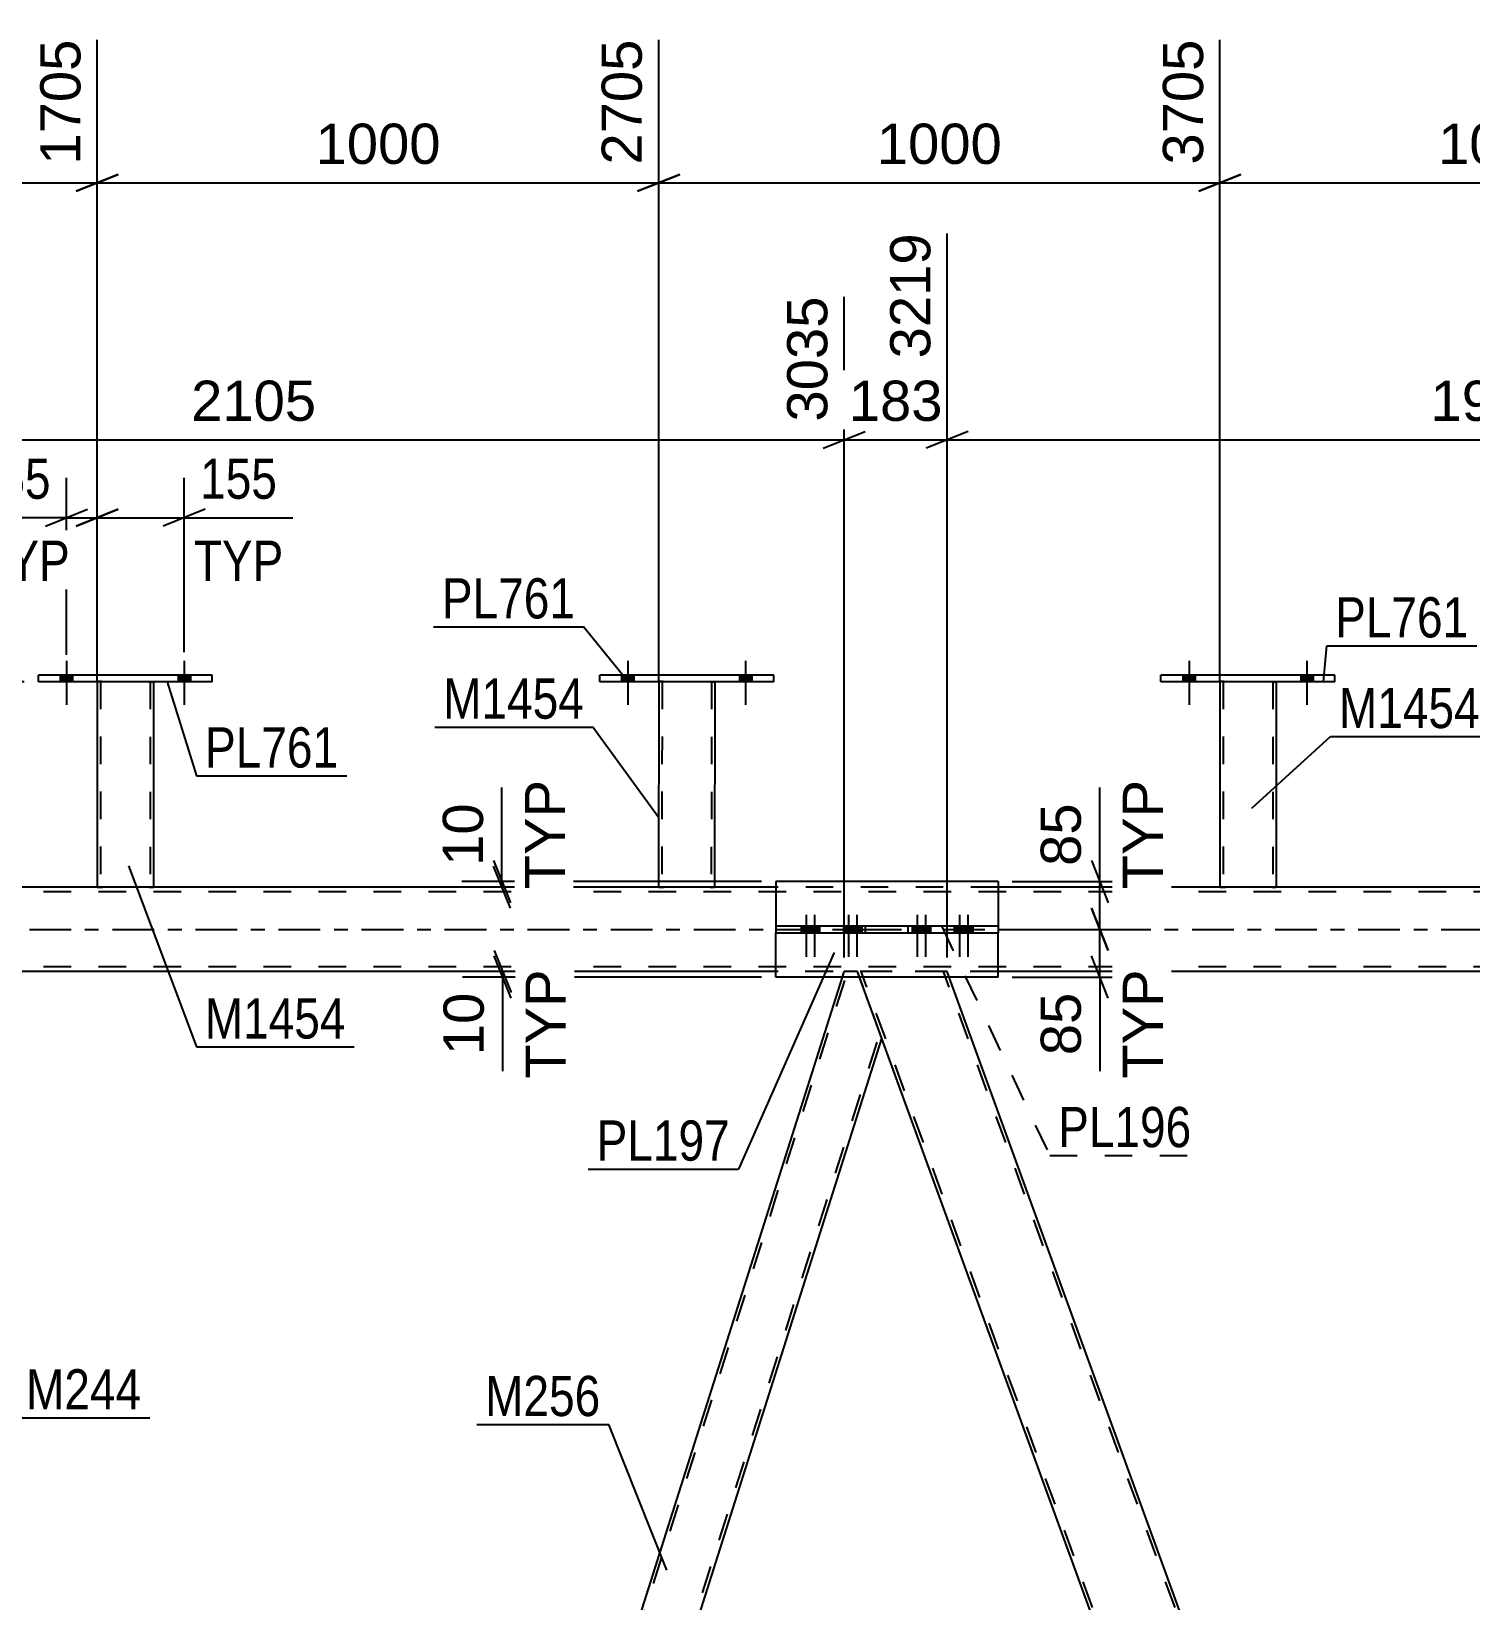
# Model space of a CAD drawing. Header units: millimetres. Extents: x -73 to 768, y -405 to 189.
# Drawn here: x 59.8 to 162.3, y -47.8 to 64 of the extents above; entities that cross this region are included whole.
import ezdxf

# ---------------------------------------------------------------- set-up
doc = ezdxf.new("R2010")
doc.units = ezdxf.units.MM
doc.linetypes.add('DXK_LINE_DOT2', pattern=[3.9198, 1.9599, -1.9599])
doc.linetypes.add('DXK_LINE_DOT3', pattern=[5.9187, 2.979, -0.9799, 0.9799, -0.9799])
doc.styles.add('Arial', font='ARIAL.TTF', dxfattribs={"height": 0.2})
doc.styles.add('Arial Narrow', font='ARIALN.TTF', dxfattribs={"height": 0.2})

# ---------------------------------------------------------------- blocks, each defined once
blk = doc.blocks.new('Part-122572935-3761 - 3735')
at = {"color": 2, "linetype": 'Continuous'}
for p, q in [((112.8, 0.24), (112.8, -0.24)), ((112.8, 0.24), (128.66, 0.24)), ((119.21, -0.24), (119.21, 0.24)), ((122.25, -0.24), (122.25, 0.24)), ((128.66, 0.24), (128.66, -0.24)), ((112.8, -0.24), (128.66, -0.24))]:
    blk.add_line(p, q, dxfattribs=at)
blk = doc.blocks.new('Bolt-122572935-3831 - 3735')
at = {"linetype": 'Continuous'}
for points in [[(123.24, 0.24), (122.52, 0.24), (122.52, -0.24), (123.24, -0.24)], [(123.84, 0.24), (123.12, 0.24), (123.12, -0.24), (123.84, -0.24)], [(126.25, 0.24), (125.53, 0.24), (125.53, -0.24), (126.25, -0.24)], [(126.85, 0.24), (126.13, 0.24), (126.13, -0.24), (126.85, -0.24)]]:
    blk.add_hatch(color=1, dxfattribs=at).paths.add_polyline_path(points)
at = {"color": 1, "linetype": 'Continuous'}
for p, q in [((122.52, 0.24), (122.52, -0.24)), ((122.88, 1.04), (122.88, -1.96)), ((123.12, 0.24), (123.12, -0.24)), ((123.24, 0.24), (123.24, -0.24)), ((123.48, 1.04), (123.48, -1.96)), ((123.84, 0.24), (123.84, -0.24)), ((125.53, 0.24), (125.53, -0.24)), ((125.89, 1.04), (125.89, -1.96)), ((126.13, 0.24), (126.13, -0.24)), ((126.25, 0.24), (126.25, -0.24)), ((126.49, 1.04), (126.49, -1.96)), ((126.85, 0.24), (126.85, -0.24))]:
    blk.add_line(p, q, dxfattribs=at)
blk = doc.blocks.new('Part-122572935-3847 - 3735')
at = {"color": 7, "linetype": 'DXK_LINE_DOT2'}
for p, q in [((125.02, -3), (118.63, -3)), ((118.78, -3.4), (118.63, -3)), ((162.2, -122), (118.89, -3)), ((168.07, -122), (124.76, -3)), ((125.16, -3.4), (125.02, -3))]:
    blk.add_line(p, q, dxfattribs=at)
at = {"color": 2, "linetype": 'Continuous'}
for p, q in [((161.8, -121.6), (118.78, -3.4)), ((168.18, -121.6), (125.16, -3.4))]:
    blk.add_line(p, q, dxfattribs=at)
blk = doc.blocks.new('Bolt-122572935-4304 - 3735')
at = {"linetype": 'Continuous'}
for points in [[(101.82, 17.64), (102.7, 17.64), (102.7, 18.12), (101.82, 18.12)], [(110.22, 17.64), (111.1, 17.64), (111.1, 18.12), (110.22, 18.12)]]:
    blk.add_hatch(color=1, dxfattribs=at).paths.add_polyline_path(points)
at = {"color": 1, "linetype": 'Continuous'}
for p, q in [((102.26, 19.12), (102.26, 16)), ((110.66, 19.12), (110.66, 16)), ((101.82, 18.12), (101.82, 17.64)), ((102.7, 18.12), (102.7, 17.64)), ((110.22, 18.12), (110.22, 17.64)), ((111.1, 18.12), (111.1, 17.64))]:
    blk.add_line(p, q, dxfattribs=at)
blk = doc.blocks.new('Part-122572935-4065 - 3735')
at = {"color": 7, "linetype": 'DXK_LINE_DOT2'}
for p, q in [((144.46, 17.65), (144.46, 17.65)), ((144.46, 17.65), (144.46, 17.64)), ((144.46, 17.64), (144.46, 17.65)), ((144.5, 17.65), (144.46, 17.65)), ((144.46, 17.65), (144.5, 17.65)), ((144.6, 17.65), (144.5, 17.65)), ((144.5, 17.65), (144.6, 17.65)), ((144.76, 17.65), (144.6, 17.65)), ((144.6, 17.65), (144.76, 17.65)), ((144.7, 17.65), (144.7, 17.65)), ((144.7, 17.65), (144.7, 3)), ((144.72, 17.65), (144.7, 17.65)), ((144.7, 17.65), (144.72, 17.65)), ((144.77, 17.65), (144.72, 17.65)), ((144.72, 17.65), (144.77, 17.65)), ((148.17, 17.64), (144.76, 17.65)), ((148.17, 17.64), (144.76, 17.65)), ((148.08, 17.64), (144.77, 17.65)), ((144.77, 17.65), (144.85, 17.65)), ((148.15, 17.64), (144.85, 17.65)), ((148.15, 17.64), (148.08, 17.64)), ((148.21, 17.64), (148.15, 17.64)), ((148.15, 17.64), (148.21, 17.64)), ((148.17, 17.64), (148.32, 17.64)), ((148.32, 17.64), (148.17, 17.64)), ((148.22, 17.64), (148.21, 17.64)), ((148.21, 17.64), (148.22, 17.64)), ((148.22, 17.64), (148.22, 17.64)), ((148.22, 17.64), (148.22, 3)), ((148.32, 17.64), (148.43, 17.64)), ((148.43, 17.64), (148.32, 17.64)), ((148.43, 17.64), (148.46, 17.64)), ((148.46, 17.64), (148.43, 17.64)), ((148.46, 17.64), (148.46, 17.64)), ((148.46, 17.64), (148.46, 17.64)), ((148.46, 17.64), (148.46, 17.64)), ((144.46, 3), (144.5, 3)), ((144.5, 3), (144.6, 3)), ((144.6, 3), (144.76, 3)), ((144.7, 3), (144.72, 3)), ((144.7, 3), (144.72, 3)), ((148.07, 3), (144.72, 3)), ((144.72, 3), (144.76, 3)), ((148.16, 3), (144.76, 3)), ((144.76, 3), (144.77, 3)), ((144.77, 3), (144.85, 3)), ((148.15, 3), (144.85, 3)), ((148.15, 3), (148.07, 3)), ((148.2, 3), (148.15, 3)), ((148.15, 3), (148.2, 3)), ((148.16, 3), (148.32, 3)), ((148.22, 3), (148.2, 3)), ((148.2, 3), (148.22, 3)), ((148.32, 3), (148.42, 3)), ((148.42, 3), (148.46, 3))]:
    blk.add_line(p, q, dxfattribs=at)
at = {"color": 2, "linetype": 'Continuous'}
for p, q in [((144.46, 17.64), (144.46, 3)), ((148.46, 17.64), (148.46, 3)), ((144.5, 3), (144.46, 3)), ((144.6, 3), (144.5, 3)), ((144.76, 3), (144.6, 3)), ((148.16, 3), (144.76, 3)), ((148.32, 3), (148.16, 3)), ((148.42, 3), (148.32, 3)), ((148.46, 3), (148.42, 3))]:
    blk.add_line(p, q, dxfattribs=at)
blk = doc.blocks.new('Part-122572935-4160 - 3735')
at = {"color": 2, "linetype": 'Continuous'}
for p, q in [((60.25, 17.64), (60.25, 18.12)), ((72.65, 18.12), (60.25, 18.12)), ((72.65, 17.64), (72.65, 18.12)), ((72.65, 17.64), (60.25, 17.64))]:
    blk.add_line(p, q, dxfattribs=at)
blk = doc.blocks.new('Part-122572935-4165 - 3735')
at = {"color": 7, "linetype": 'DXK_LINE_DOT2'}
for p, q in [((64.45, 17.65), (64.45, 17.65)), ((64.45, 17.65), (64.45, 17.64)), ((64.45, 17.64), (64.45, 17.65)), ((64.49, 17.65), (64.45, 17.65)), ((64.45, 17.65), (64.49, 17.65)), ((64.59, 17.65), (64.49, 17.65)), ((64.49, 17.65), (64.59, 17.65)), ((64.75, 17.65), (64.59, 17.65)), ((64.59, 17.65), (64.75, 17.65)), ((64.69, 17.65), (64.69, 17.65)), ((64.69, 17.65), (64.69, 3)), ((64.71, 17.65), (64.69, 17.65)), ((64.69, 17.65), (64.71, 17.65)), ((64.76, 17.65), (64.71, 17.65)), ((64.71, 17.65), (64.76, 17.65)), ((68.16, 17.64), (64.75, 17.65)), ((68.16, 17.64), (64.75, 17.65)), ((68.07, 17.64), (64.76, 17.65)), ((64.76, 17.65), (64.84, 17.65)), ((68.14, 17.64), (64.84, 17.65)), ((68.14, 17.64), (68.07, 17.64)), ((68.2, 17.64), (68.14, 17.64)), ((68.14, 17.64), (68.2, 17.64)), ((68.16, 17.64), (68.31, 17.64)), ((68.31, 17.64), (68.16, 17.64)), ((68.21, 17.64), (68.2, 17.64)), ((68.2, 17.64), (68.21, 17.64)), ((68.21, 17.64), (68.21, 17.64)), ((68.21, 17.64), (68.21, 3)), ((68.31, 17.64), (68.42, 17.64)), ((68.42, 17.64), (68.31, 17.64)), ((68.42, 17.64), (68.45, 17.64)), ((68.45, 17.64), (68.42, 17.64)), ((68.45, 17.64), (68.45, 17.64)), ((68.45, 17.64), (68.45, 17.64)), ((68.45, 17.64), (68.45, 17.64)), ((64.45, 3), (64.49, 3)), ((64.49, 3), (64.59, 3)), ((64.59, 3), (64.75, 3)), ((64.69, 3), (64.71, 3)), ((64.69, 3), (64.71, 3)), ((68.06, 3), (64.71, 3)), ((64.71, 3), (64.75, 3)), ((68.15, 3), (64.75, 3)), ((64.75, 3), (64.76, 3)), ((64.76, 3), (64.84, 3)), ((68.14, 3), (64.84, 3)), ((68.14, 3), (68.06, 3)), ((68.19, 3), (68.14, 3)), ((68.14, 3), (68.19, 3)), ((68.15, 3), (68.31, 3)), ((68.21, 3), (68.19, 3)), ((68.19, 3), (68.21, 3)), ((68.31, 3), (68.41, 3)), ((68.41, 3), (68.45, 3))]:
    blk.add_line(p, q, dxfattribs=at)
at = {"color": 2, "linetype": 'Continuous'}
for p, q in [((64.45, 17.64), (64.45, 3)), ((68.45, 17.64), (68.45, 3)), ((64.49, 3), (64.45, 3)), ((64.59, 3), (64.49, 3)), ((64.75, 3), (64.59, 3)), ((68.15, 3), (64.75, 3)), ((68.31, 3), (68.15, 3)), ((68.41, 3), (68.31, 3)), ((68.45, 3), (68.41, 3))]:
    blk.add_line(p, q, dxfattribs=at)
blk = doc.blocks.new('Part-122572935-4170 - 3735')
at = {"color": 2, "linetype": 'Continuous'}
for p, q in [((100.26, 17.64), (100.26, 18.12)), ((112.66, 18.12), (100.26, 18.12)), ((112.66, 17.64), (112.66, 18.12)), ((112.66, 17.64), (100.26, 17.64))]:
    blk.add_line(p, q, dxfattribs=at)
blk = doc.blocks.new('Part-122572935-4175 - 3735')
at = {"color": 2, "linetype": 'Continuous'}
for p, q in [((104.46, 17.64), (104.45, 3)), ((108.46, 17.64), (108.45, 3)), ((104.49, 3), (104.45, 3)), ((104.59, 3), (104.49, 3)), ((104.75, 3), (104.59, 3)), ((108.16, 3), (104.75, 3)), ((108.31, 3), (108.16, 3)), ((108.42, 3), (108.31, 3)), ((108.45, 3), (108.42, 3))]:
    blk.add_line(p, q, dxfattribs=at)
at = {"color": 7, "linetype": 'DXK_LINE_DOT2'}
for p, q in [((104.46, 17.65), (104.46, 17.65)), ((104.46, 17.65), (104.46, 17.64)), ((104.46, 17.64), (104.46, 17.65)), ((104.5, 17.65), (104.46, 17.65)), ((104.46, 17.65), (104.5, 17.65)), ((104.6, 17.65), (104.5, 17.65)), ((104.5, 17.65), (104.6, 17.65)), ((104.76, 17.65), (104.6, 17.65)), ((104.6, 17.65), (104.76, 17.65)), ((104.7, 17.65), (104.69, 3)), ((104.7, 17.65), (104.7, 17.65)), ((104.72, 17.65), (104.7, 17.65)), ((104.7, 17.65), (104.72, 17.65)), ((104.77, 17.65), (104.72, 17.65)), ((104.72, 17.65), (104.77, 17.65)), ((108.16, 17.64), (104.76, 17.65)), ((108.16, 17.64), (104.76, 17.65)), ((108.07, 17.64), (104.77, 17.65)), ((104.77, 17.65), (104.85, 17.65)), ((108.15, 17.64), (104.85, 17.65)), ((108.15, 17.64), (108.07, 17.64)), ((108.2, 17.64), (108.15, 17.64)), ((108.15, 17.64), (108.2, 17.64)), ((108.16, 17.64), (108.32, 17.64)), ((108.32, 17.64), (108.16, 17.64)), ((108.22, 17.64), (108.2, 17.64)), ((108.2, 17.64), (108.22, 17.64)), ((108.22, 17.64), (108.21, 3)), ((108.22, 17.64), (108.22, 17.64)), ((108.32, 17.64), (108.42, 17.64)), ((108.42, 17.64), (108.32, 17.64)), ((108.42, 17.64), (108.46, 17.64)), ((108.46, 17.64), (108.42, 17.64)), ((108.46, 17.64), (108.46, 17.64)), ((108.46, 17.64), (108.46, 17.64)), ((108.46, 17.64), (108.46, 17.64)), ((104.45, 3), (104.49, 3)), ((104.49, 3), (104.59, 3)), ((104.59, 3), (104.75, 3)), ((104.69, 3), (104.71, 3)), ((104.69, 3), (104.71, 3)), ((108.07, 3), (104.71, 3)), ((104.71, 3), (104.75, 3)), ((108.16, 3), (104.75, 3)), ((104.75, 3), (104.76, 3)), ((104.76, 3), (104.84, 3)), ((108.14, 3), (104.84, 3)), ((108.14, 3), (108.07, 3)), ((108.2, 3), (108.14, 3)), ((108.14, 3), (108.2, 3)), ((108.16, 3), (108.31, 3)), ((108.21, 3), (108.2, 3)), ((108.2, 3), (108.21, 3)), ((108.31, 3), (108.42, 3)), ((108.42, 3), (108.45, 3))]:
    blk.add_line(p, q, dxfattribs=at)
blk = doc.blocks.new('Part-122572935-4200 - 3735')
at = {"color": 2, "linetype": 'Continuous'}
for p, q in [((140.26, 17.64), (140.26, 18.12)), ((152.66, 18.12), (140.26, 18.12)), ((152.66, 17.64), (152.66, 18.12)), ((152.66, 17.64), (140.26, 17.64))]:
    blk.add_line(p, q, dxfattribs=at)
blk = doc.blocks.new('Part-122572935-4217 - 3735')
at = {"color": 7, "linetype": 'DXK_LINE_DOT2'}
for p, q in [((650.55, 2.68), (12.26, 2.68)), ((128.66, 3), (112.8, 3)), ((650.55, -2.68), (12.26, -2.68)), ((649.95, -3), (27.67, -3)), ((128.66, -3), (112.8, -3))]:
    blk.add_line(p, q, dxfattribs=at)
at = {"color": 2, "linetype": 'Continuous'}
for p, q in [((112.8, 3), (43.52, 3)), ((197.94, 3), (128.66, 3)), ((112.8, -3), (43.52, -3)), ((197.94, -3), (128.66, -3))]:
    blk.add_line(p, q, dxfattribs=at)
at = {"color": 7, "linetype": 'DXK_LINE_DOT3'}
blk.add_line((12.26, 0), (660.55, 0), dxfattribs=at)
blk = doc.blocks.new('Part-122572935-4290 - 3735')
at = {"color": 7, "linetype": 'DXK_LINE_DOT2'}
for p, q in [((81.59, -117.6), (117.93, -3)), ((117.56, -3.4), (117.68, -3)), ((118.63, -3), (117.68, -3)), ((120.37, -7.77), (118.63, -3)), ((83.89, -122), (120.23, -7.4))]:
    blk.add_line(p, q, dxfattribs=at)
at = {"color": 2, "linetype": 'Continuous'}
for p, q in [((81.46, -117.23), (117.56, -3.4)), ((84.27, -121.6), (120.37, -7.77))]:
    blk.add_line(p, q, dxfattribs=at)
blk = doc.blocks.new('Bolt-122572935-4295 - 3735')
at = {"linetype": 'Continuous'}
for points in [[(141.82, 17.64), (142.7, 17.64), (142.7, 18.12), (141.82, 18.12)], [(150.22, 17.64), (151.1, 17.64), (151.1, 18.12), (150.22, 18.12)]]:
    blk.add_hatch(color=1, dxfattribs=at).paths.add_polyline_path(points)
at = {"color": 1, "linetype": 'Continuous'}
for p, q in [((142.26, 19.12), (142.26, 16)), ((150.66, 19.12), (150.66, 16)), ((141.82, 18.12), (141.82, 17.64)), ((142.7, 18.12), (142.7, 17.64)), ((150.22, 18.12), (150.22, 17.64)), ((151.1, 18.12), (151.1, 17.64))]:
    blk.add_line(p, q, dxfattribs=at)
blk = doc.blocks.new('Bolt-122572935-4302 - 3735')
at = {"linetype": 'Continuous'}
for points in [[(141.82, 17.64), (142.7, 17.64), (142.7, 18.12), (141.82, 18.12)], [(150.22, 17.64), (151.1, 17.64), (151.1, 18.12), (150.22, 18.12)]]:
    blk.add_hatch(color=1, dxfattribs=at).paths.add_polyline_path(points)
at = {"color": 1, "linetype": 'Continuous'}
for p, q in [((142.26, 19.12), (142.26, 16)), ((150.66, 19.12), (150.66, 16)), ((141.82, 18.12), (141.82, 17.64)), ((142.7, 18.12), (142.7, 17.64)), ((150.22, 18.12), (150.22, 17.64)), ((151.1, 18.12), (151.1, 17.64))]:
    blk.add_line(p, q, dxfattribs=at)
blk = doc.blocks.new('Bolt-122572935-4303 - 3735')
at = {"linetype": 'Continuous'}
for points in [[(101.82, 17.64), (102.7, 17.64), (102.7, 18.12), (101.82, 18.12)], [(110.22, 17.64), (111.1, 17.64), (111.1, 18.12), (110.22, 18.12)]]:
    blk.add_hatch(color=1, dxfattribs=at).paths.add_polyline_path(points)
at = {"color": 1, "linetype": 'Continuous'}
for p, q in [((102.26, 19.12), (102.26, 16)), ((110.66, 19.12), (110.66, 16)), ((101.82, 18.12), (101.82, 17.64)), ((102.7, 18.12), (102.7, 17.64)), ((110.22, 18.12), (110.22, 17.64)), ((111.1, 18.12), (111.1, 17.64))]:
    blk.add_line(p, q, dxfattribs=at)
blk = doc.blocks.new('Bolt-122572935-4305 - 3735')
at = {"linetype": 'Continuous'}
for points in [[(61.81, 17.64), (62.69, 17.64), (62.69, 18.12), (61.81, 18.12)], [(70.21, 17.64), (71.09, 17.64), (71.09, 18.12), (70.21, 18.12)]]:
    blk.add_hatch(color=1, dxfattribs=at).paths.add_polyline_path(points)
at = {"color": 1, "linetype": 'Continuous'}
for p, q in [((62.25, 19.12), (62.25, 16)), ((70.65, 19.12), (70.65, 16)), ((61.81, 18.12), (61.81, 17.64)), ((62.69, 18.12), (62.69, 17.64)), ((70.21, 18.12), (70.21, 17.64)), ((71.09, 18.12), (71.09, 17.64))]:
    blk.add_line(p, q, dxfattribs=at)
blk = doc.blocks.new('Bolt-122572935-4306 - 3735')
at = {"linetype": 'Continuous'}
for points in [[(61.81, 17.64), (62.69, 17.64), (62.69, 18.12), (61.81, 18.12)], [(70.21, 17.64), (71.09, 17.64), (71.09, 18.12), (70.21, 18.12)]]:
    blk.add_hatch(color=1, dxfattribs=at).paths.add_polyline_path(points)
at = {"color": 1, "linetype": 'Continuous'}
for p, q in [((62.25, 19.12), (62.25, 16)), ((70.65, 19.12), (70.65, 16)), ((61.81, 18.12), (61.81, 17.64)), ((62.69, 18.12), (62.69, 17.64)), ((70.21, 18.12), (70.21, 17.64)), ((71.09, 18.12), (71.09, 17.64))]:
    blk.add_line(p, q, dxfattribs=at)
blk = doc.blocks.new('Part-122572935-4312 - 3735')
at = {"color": 2, "linetype": 'Continuous'}
for p, q in [((112.8, 3.4), (112.8, 0.24)), ((128.66, 3.4), (112.8, 3.4)), ((128.66, 3.4), (128.66, 0.24)), ((112.8, -3.4), (112.8, -0.24)), ((128.66, -3.4), (128.66, -0.24)), ((128.66, -3.4), (112.8, -3.4))]:
    blk.add_line(p, q, dxfattribs=at)
at = {"color": 7, "linetype": 'DXK_LINE_DOT2'}
for p, q in [((112.8, 0.24), (112.8, -0.24)), ((128.66, 0.24), (128.66, -0.24))]:
    blk.add_line(p, q, dxfattribs=at)
blk = doc.blocks.new('Bolt-122572935-4383 - 3735')
at = {"linetype": 'Continuous'}
for points in [[(115.33, 0.24), (114.61, 0.24), (114.61, -0.24), (115.33, -0.24)], [(115.93, 0.24), (115.21, 0.24), (115.21, -0.24), (115.93, -0.24)], [(118.35, 0.24), (117.63, 0.24), (117.63, -0.24), (118.35, -0.24)], [(118.95, 0.24), (118.23, 0.24), (118.23, -0.24), (118.95, -0.24)]]:
    blk.add_hatch(color=1, dxfattribs=at).paths.add_polyline_path(points)
at = {"color": 1, "linetype": 'Continuous'}
for p, q in [((114.61, 0.24), (114.61, -0.24)), ((114.97, 1.04), (114.97, -1.96)), ((115.21, 0.24), (115.21, -0.24)), ((115.33, 0.24), (115.33, -0.24)), ((115.57, 1.04), (115.57, -1.96)), ((115.93, 0.24), (115.93, -0.24)), ((117.63, 0.24), (117.63, -0.24)), ((117.99, 1.04), (117.99, -1.96)), ((118.23, 0.24), (118.23, -0.24)), ((118.35, 0.24), (118.35, -0.24)), ((118.59, 1.04), (118.59, -1.96)), ((118.95, 0.24), (118.95, -0.24))]:
    blk.add_line(p, q, dxfattribs=at)
blk = doc.blocks.new('StraightDimension-122572935-5578 - 3735')
at = {"color": 7, "linetype": 'Continuous'}
for p, q in [((117.68, -2), (117.68, 45.07)), ((33.5, -2), (33.5, 42.85)), ((35, 35.48), (32, 34.28)), ((33.5, 34.88), (117.68, 34.88)), ((116.18, 34.28), (119.18, 35.48))]:
    blk.add_line(p, q, dxfattribs=at)
at = {"color": 0}
blk.add_wipeout([(80.64, 35.63), (80.64, 39.83), (70.54, 39.83), (70.54, 35.63)], dxfattribs=at)
at = {"color": 3, "style": 'Arial'}
blk.add_text('2105', height=2.865, dxfattribs=at).set_placement((71.14, 36.23))
at = {"color": 0, "linetype": 'Continuous'}
blk.add_wipeout([(117.08, 45.67), (112.88, 45.67), (112.88, 35.58), (117.08, 35.58)], dxfattribs=at)
at = {"color": 3, "linetype": 'Continuous', "style": 'Arial'}
blk.add_text('3035', height=2.865, rotation=90.0002, dxfattribs=at).set_placement((116.48, 36.18))
blk = doc.blocks.new('StraightDimension-122572935-4487 - 3735')
at = {"color": 7, "linetype": 'Continuous'}
for p, q in [((52.03, 16.13), (50.83, 19.13)), ((59.25, 17.63), (48.58, 17.63)), ((51.43, 3), (51.43, 17.63)), ((50.83, 4.5), (52.03, 1.5)), ((63.48, 3), (48.58, 3))]:
    blk.add_line(p, q, dxfattribs=at)
at = {"color": 0}
blk.add_wipeout([(50.68, 13.66), (46.48, 13.66), (46.48, 6.98), (50.68, 6.98)], dxfattribs=at)
at = {"color": 0, "linetype": 'Continuous'}
blk.add_wipeout([(56.53, 14.11), (52.33, 14.11), (52.33, 6.52), (56.53, 6.52)], dxfattribs=at)
at = {"color": 3, "style": 'Arial Narrow'}
blk.add_text('366', height=2.863, rotation=90.0002, dxfattribs=at).set_placement((50.08, 7.58))
at = {"color": 3, "linetype": 'Continuous', "style": 'Arial Narrow'}
blk.add_text('TYP', height=2.863, rotation=90.0002, dxfattribs=at).set_placement((55.93, 7.12))
blk = doc.blocks.new('StraightDimension-122572935-5038 - 3735')
at = {"color": 7, "linetype": 'Continuous'}
for p, q in [((135.9, 3.4), (135.9, 10.1)), ((135.9, 3.4), (135.9, 10.1)), ((135.3, 4.9), (136.5, 1.9)), ((129.66, 3.4), (138.3, 3.4)), ((135.9, 0), (135.9, 3.4)), ((136.5, -1.5), (135.3, 1.5)), ((129.66, 0), (138.3, 0))]:
    blk.add_line(p, q, dxfattribs=at)
at = {"color": 0, "linetype": 'Continuous'}
blk.add_wipeout([(141, 11.24), (136.8, 11.24), (136.8, 2.26), (141, 2.26)], dxfattribs=at)
at = {"color": 0}
blk.add_wipeout([(135.15, 9.57), (130.95, 9.57), (130.95, 3.92), (135.15, 3.92)], dxfattribs=at)
at = {"color": 3, "linetype": 'Continuous', "style": 'Arial'}
blk.add_text('TYP', height=2.865, rotation=90.0002, dxfattribs=at).set_placement((140.4, 2.86))
at = {"color": 3, "style": 'Arial'}
blk.add_text('85', height=2.865, rotation=90.0002, dxfattribs=at).set_placement((134.55, 4.52))
blk = doc.blocks.new('StraightDimension-122572935-5322 - 3735')
at = {"color": 7, "linetype": 'Continuous'}
for p, q in [((93.29, 3.4), (93.29, 10.1)), ((93.29, 3.4), (93.29, 10.1)), ((92.69, 4.9), (93.89, 1.9)), ((93.89, 1.5), (92.69, 4.5)), ((111.8, 3.4), (90.44, 3.4)), ((93.29, 3), (93.29, 3.4)), ((111.8, 3), (90.44, 3))]:
    blk.add_line(p, q, dxfattribs=at)
at = {"color": 0, "linetype": 'Continuous'}
blk.add_wipeout([(98.39, 11.24), (94.19, 11.24), (94.19, 2.26), (98.39, 2.26)], dxfattribs=at)
at = {"color": 0}
blk.add_wipeout([(92.54, 9.57), (88.34, 9.57), (88.34, 3.92), (92.54, 3.92)], dxfattribs=at)
at = {"color": 3, "linetype": 'Continuous', "style": 'Arial'}
blk.add_text('TYP', height=2.865, rotation=90.0002, dxfattribs=at).set_placement((97.79, 2.86))
at = {"color": 3, "style": 'Arial'}
blk.add_text('10', height=2.865, rotation=90.0002, dxfattribs=at).set_placement((91.94, 4.52))
blk = doc.blocks.new('StraightDimension-122572935-5559 - 3735')
at = {"color": 7, "linetype": 'Continuous'}
for p, q in [((125.02, -2), (125.02, 49.57)), ((117.68, -2), (117.68, 45.07)), ((116.18, 34.28), (119.18, 35.48)), ((117.68, 34.88), (125.02, 34.88)), ((126.52, 35.48), (123.52, 34.28))]:
    blk.add_line(p, q, dxfattribs=at)
at = {"color": 0}
blk.add_wipeout([(125.28, 35.63), (125.28, 39.83), (117.41, 39.83), (117.41, 35.63)], dxfattribs=at)
at = {"color": 3, "style": 'Arial'}
blk.add_text('183', height=2.865, dxfattribs=at).set_placement((118.01, 36.23))
at = {"color": 0, "linetype": 'Continuous'}
blk.add_wipeout([(124.42, 50.17), (120.22, 50.17), (120.22, 40.08), (124.42, 40.08)], dxfattribs=at)
at = {"color": 3, "linetype": 'Continuous', "style": 'Arial'}
blk.add_text('3219', height=2.865, rotation=90.0002, dxfattribs=at).set_placement((123.82, 40.68))
blk = doc.blocks.new('StraightDimension-122572935-10972 - 3735')
at = {"color": 7, "linetype": 'Continuous'}
for p, q in [((144.46, 17.62), (144.46, 63.38)), ((184.45, 16.31), (184.45, 63.38)), ((145.96, 53.79), (142.96, 52.59)), ((182.95, 52.59), (185.95, 53.79)), ((144.46, 53.19), (184.45, 53.19))]:
    blk.add_line(p, q, dxfattribs=at)
at = {"color": 0}
blk.add_wipeout([(169.51, 53.94), (169.51, 58.14), (159.41, 58.14), (159.41, 53.94)], dxfattribs=at)
at = {"color": 3, "style": 'Arial'}
blk.add_text('1000', height=2.865, dxfattribs=at).set_placement((160.01, 54.54))
at = {"color": 0, "linetype": 'Continuous'}
blk.add_wipeout([(183.85, 63.98), (179.65, 63.98), (179.65, 53.89), (183.85, 53.89)], dxfattribs=at)
at = {"color": 3, "linetype": 'Continuous', "style": 'Arial'}
blk.add_text('4705', height=2.865, rotation=90.0002, dxfattribs=at).set_placement((183.25, 54.49))
blk = doc.blocks.new('StraightDimension-122572935-4594 - 3735')
at = {"color": 7, "linetype": 'Continuous'}
for p, q in [((64.45, 18.65), (64.45, 32.18)), ((70.65, 19.76), (70.65, 32.18)), ((62.95, 28.73), (65.95, 29.93)), ((64.45, 29.33), (70.65, 29.33)), ((72.15, 29.93), (69.15, 28.73)), ((70.65, 29.33), (78.39, 29.33)), ((70.65, 29.33), (78.39, 29.33))]:
    blk.add_line(p, q, dxfattribs=at)
at = {"color": 0}
blk.add_wipeout([(77.86, 30.08), (77.86, 34.28), (71.18, 34.28), (71.18, 30.08)], dxfattribs=at)
at = {"color": 0, "linetype": 'Continuous'}
blk.add_wipeout([(78.32, 24.23), (78.32, 28.43), (70.73, 28.43), (70.73, 24.23)], dxfattribs=at)
at = {"color": 3, "style": 'Arial Narrow'}
blk.add_text('155', height=2.863, dxfattribs=at).set_placement((71.78, 30.68))
at = {"color": 3, "linetype": 'Continuous', "style": 'Arial Narrow'}
blk.add_text('TYP', height=2.863, dxfattribs=at).set_placement((71.33, 24.83))
blk = doc.blocks.new('StraightDimension-122572935-4598 - 3735')
at = {"color": 7, "linetype": 'Continuous'}
for p, q in [((62.25, 19.55), (62.25, 32.18)), ((64.45, 18.65), (64.45, 32.18)), ((62.25, 29.33), (56.35, 29.33)), ((62.25, 29.33), (56.35, 29.33)), ((60.75, 28.73), (63.75, 29.93)), ((62.25, 29.33), (64.45, 29.33)), ((65.95, 29.93), (62.95, 28.73))]:
    blk.add_line(p, q, dxfattribs=at)
at = {"color": 0}
blk.add_wipeout([(61.73, 30.08), (61.73, 34.28), (56.87, 34.28), (56.87, 30.08)], dxfattribs=at)
at = {"color": 0, "linetype": 'Continuous'}
blk.add_wipeout([(63.09, 24.23), (63.09, 28.43), (55.51, 28.43), (55.51, 24.23)], dxfattribs=at)
at = {"color": 3, "style": 'Arial Narrow'}
blk.add_text('55', height=2.863, dxfattribs=at).set_placement((57.47, 30.68))
at = {"color": 3, "linetype": 'Continuous', "style": 'Arial Narrow'}
blk.add_text('TYP', height=2.863, dxfattribs=at).set_placement((56.11, 24.83))
blk = doc.blocks.new('StraightDimension-122572935-5049 - 3735')
at = {"color": 7, "linetype": 'Continuous'}
for p, q in [((135.3, 1.5), (136.5, -1.5)), ((129.66, 0), (138.3, 0)), ((135.9, -3.4), (135.9, 0)), ((136.5, -4.9), (135.3, -1.9)), ((129.66, -3.4), (138.3, -3.4)), ((135.9, -3.4), (135.9, -10.1)), ((135.9, -3.4), (135.9, -10.1))]:
    blk.add_line(p, q, dxfattribs=at)
at = {"color": 0, "linetype": 'Continuous'}
blk.add_wipeout([(141, -2.26), (136.8, -2.26), (136.8, -11.24), (141, -11.24)], dxfattribs=at)
at = {"color": 0}
blk.add_wipeout([(135.15, -3.93), (130.95, -3.93), (130.95, -9.57), (135.15, -9.57)], dxfattribs=at)
at = {"color": 3, "linetype": 'Continuous', "style": 'Arial'}
blk.add_text('TYP', height=2.865, rotation=90.0002, dxfattribs=at).set_placement((140.4, -10.64))
at = {"color": 3, "style": 'Arial'}
blk.add_text('85', height=2.865, rotation=90.0002, dxfattribs=at).set_placement((134.55, -8.97))
blk = doc.blocks.new('StraightDimension-122572935-5094 - 3735')
at = {"color": 7, "linetype": 'Continuous'}
for p, q in [((92.74, -1.5), (93.94, -4.5)), ((93.94, -4.9), (92.74, -1.9)), ((111.8, -3), (90.49, -3)), ((93.34, -3.4), (93.34, -3)), ((111.8, -3.4), (90.49, -3.4)), ((93.34, -3.4), (93.34, -10.1)), ((93.34, -3.4), (93.34, -10.1))]:
    blk.add_line(p, q, dxfattribs=at)
at = {"color": 0, "linetype": 'Continuous'}
blk.add_wipeout([(98.44, -2.26), (94.24, -2.26), (94.24, -11.24), (98.44, -11.24)], dxfattribs=at)
at = {"color": 0}
blk.add_wipeout([(92.59, -3.93), (88.39, -3.93), (88.39, -9.57), (92.59, -9.57)], dxfattribs=at)
at = {"color": 3, "linetype": 'Continuous', "style": 'Arial'}
blk.add_text('TYP', height=2.865, rotation=90.0002, dxfattribs=at).set_placement((97.84, -10.64))
at = {"color": 3, "style": 'Arial'}
blk.add_text('10', height=2.865, rotation=90.0002, dxfattribs=at).set_placement((91.99, -8.97))
blk = doc.blocks.new('StraightDimension-122572935-5540 - 3735')
at = {"color": 7, "linetype": 'Continuous'}
for p, q in [((125.02, -2), (125.02, 49.57)), ((202.82, -2), (202.82, 45.07)), ((126.52, 35.48), (123.52, 34.28)), ((125.02, 34.88), (202.82, 34.88)), ((201.32, 34.28), (204.32, 35.48))]:
    blk.add_line(p, q, dxfattribs=at)
at = {"color": 0}
blk.add_wipeout([(168.96, 35.63), (168.96, 39.83), (158.87, 39.83), (158.87, 35.63)], dxfattribs=at)
at = {"color": 3, "style": 'Arial'}
blk.add_text('1945', height=2.865, dxfattribs=at).set_placement((159.47, 36.23))
at = {"color": 0, "linetype": 'Continuous'}
blk.add_wipeout([(202.22, 45.67), (198.02, 45.67), (198.02, 35.58), (202.22, 35.58)], dxfattribs=at)
at = {"color": 3, "linetype": 'Continuous', "style": 'Arial'}
blk.add_text('5164', height=2.865, rotation=90.0002, dxfattribs=at).set_placement((201.62, 36.18))
blk = doc.blocks.new('StraightDimension-122572935-10973 - 3735')
at = {"color": 7, "linetype": 'Continuous'}
for p, q in [((104.46, 17.62), (104.46, 63.38)), ((144.46, 17.62), (144.46, 63.38)), ((105.96, 53.79), (102.96, 52.59)), ((142.96, 52.59), (145.96, 53.79)), ((104.46, 53.19), (144.46, 53.19))]:
    blk.add_line(p, q, dxfattribs=at)
at = {"color": 0}
blk.add_wipeout([(129.51, 53.94), (129.51, 58.14), (119.41, 58.14), (119.41, 53.94)], dxfattribs=at)
at = {"color": 3, "style": 'Arial'}
blk.add_text('1000', height=2.865, dxfattribs=at).set_placement((120.01, 54.54))
at = {"color": 0, "linetype": 'Continuous'}
blk.add_wipeout([(143.86, 63.98), (139.66, 63.98), (139.66, 53.89), (143.86, 53.89)], dxfattribs=at)
at = {"color": 3, "linetype": 'Continuous', "style": 'Arial'}
blk.add_text('3705', height=2.865, rotation=90.0002, dxfattribs=at).set_placement((143.26, 54.49))
blk = doc.blocks.new('StraightDimension-122572935-10974 - 3735')
at = {"color": 7, "linetype": 'Continuous'}
for p, q in [((64.45, 17.62), (64.45, 63.38)), ((104.46, 17.62), (104.46, 63.38)), ((65.95, 53.79), (62.95, 52.59)), ((102.96, 52.59), (105.96, 53.79)), ((64.45, 53.19), (104.46, 53.19))]:
    blk.add_line(p, q, dxfattribs=at)
at = {"color": 0}
blk.add_wipeout([(89.5, 53.94), (89.5, 58.14), (79.41, 58.14), (79.41, 53.94)], dxfattribs=at)
at = {"color": 3, "style": 'Arial'}
blk.add_text('1000', height=2.865, dxfattribs=at).set_placement((80.01, 54.54))
at = {"color": 0, "linetype": 'Continuous'}
blk.add_wipeout([(103.86, 63.98), (99.66, 63.98), (99.66, 53.89), (103.86, 53.89)], dxfattribs=at)
at = {"color": 3, "linetype": 'Continuous', "style": 'Arial'}
blk.add_text('2705', height=2.865, rotation=90.0002, dxfattribs=at).set_placement((103.26, 54.49))
blk = doc.blocks.new('StraightDimension-122572935-10975 - 3735')
at = {"color": 7, "linetype": 'Continuous'}
for p, q in [((64.45, 17.62), (64.45, 63.38)), ((24.46, 18.24), (24.46, 61.16)), ((25.96, 53.79), (22.96, 52.59)), ((62.95, 52.59), (65.95, 53.79)), ((24.46, 53.19), (64.45, 53.19))]:
    blk.add_line(p, q, dxfattribs=at)
at = {"color": 0}
blk.add_wipeout([(49.5, 53.94), (49.5, 58.14), (39.41, 58.14), (39.41, 53.94)], dxfattribs=at)
at = {"color": 3, "style": 'Arial'}
blk.add_text('1000', height=2.865, dxfattribs=at).set_placement((40.01, 54.54))
at = {"color": 0, "linetype": 'Continuous'}
blk.add_wipeout([(63.85, 63.98), (59.65, 63.98), (59.65, 53.89), (63.85, 53.89)], dxfattribs=at)
at = {"color": 3, "linetype": 'Continuous', "style": 'Arial'}
blk.add_text('1705', height=2.865, rotation=90.0002, dxfattribs=at).set_placement((63.25, 54.49))
blk = doc.blocks.new('Mark-122572935-3757 - 3735')
at = {"color": 30, "linetype": 'DXK_LINE_DOT2'}
for p, q in [((124.62, 0.24), (132.33, -16.12)), ((132.33, -16.12), (143.04, -16.12))]:
    blk.add_line(p, q, dxfattribs=at)
at = {"color": 0}
blk.add_wipeout([(142.44, -15.52), (142.44, -12.52), (132.93, -12.52), (132.93, -15.52)], dxfattribs=at)
blk.add_wipeout([(142.44, -15.52), (142.44, -12.52), (132.93, -12.52), (132.93, -15.52)], dxfattribs=at)
at = {"color": 3, "style": 'Arial Narrow'}
blk.add_text('PL196', height=2.863, dxfattribs=at).set_placement((132.93, -15.52))
blk = doc.blocks.new('Mark-122572935-3838 - 3735')
at = {"color": 30, "linetype": 'Continuous'}
for p, q in [((50.62, -44.17), (58.77, -34.81)), ((58.77, -34.81), (68.2, -34.81))]:
    blk.add_line(p, q, dxfattribs=at)
at = {"color": 0}
blk.add_wipeout([(67.6, -34.21), (67.6, -31.21), (59.37, -31.21), (59.37, -34.21)], dxfattribs=at)
blk.add_wipeout([(67.6, -34.21), (67.6, -31.21), (59.37, -31.21), (59.37, -34.21)], dxfattribs=at)
at = {"color": 3, "style": 'Arial Narrow'}
blk.add_text('M244', height=2.863, dxfattribs=at).set_placement((59.37, -34.21))
blk = doc.blocks.new('Mark-122572935-4166 - 3735')
at = {"color": 30, "linetype": 'Continuous'}
for p in [(88.41, 21.55), (102.28, 17.64)]:
    blk.add_line(p, (99.11, 21.55), dxfattribs=at)
at = {"color": 0}
blk.add_wipeout([(98.51, 22.15), (98.51, 25.15), (89.01, 25.15), (89.01, 22.15)], dxfattribs=at)
blk.add_wipeout([(98.51, 22.15), (98.51, 25.15), (89.01, 25.15), (89.01, 22.15)], dxfattribs=at)
at = {"color": 3, "style": 'Arial Narrow'}
blk.add_text('PL761', height=2.863, dxfattribs=at).set_placement((89.01, 22.15))
blk = doc.blocks.new('Mark-122572935-4061 - 3735')
at = {"color": 30, "linetype": 'Continuous'}
for p, q in [((146.74, 8.64), (152.34, 13.74)), ((152.34, 13.74), (163.59, 13.74))]:
    blk.add_line(p, q, dxfattribs=at)
at = {"color": 0}
blk.add_wipeout([(162.99, 14.34), (162.99, 17.34), (152.94, 17.34), (152.94, 14.34)], dxfattribs=at)
blk.add_wipeout([(162.99, 14.34), (162.99, 17.34), (152.94, 17.34), (152.94, 14.34)], dxfattribs=at)
at = {"color": 3, "style": 'Arial Narrow'}
blk.add_text('M1454', height=2.863, dxfattribs=at).set_placement((152.94, 14.34))
blk = doc.blocks.new('Mark-122572935-4156 - 3735')
at = {"color": 30, "linetype": 'Continuous'}
for p, q in [((69.43, 17.64), (71.53, 10.93)), ((71.53, 10.93), (82.23, 10.93))]:
    blk.add_line(p, q, dxfattribs=at)
at = {"color": 0}
blk.add_wipeout([(81.63, 11.53), (81.63, 14.53), (72.13, 14.53), (72.13, 11.53)], dxfattribs=at)
blk.add_wipeout([(81.63, 11.53), (81.63, 14.53), (72.13, 14.53), (72.13, 11.53)], dxfattribs=at)
at = {"color": 3, "style": 'Arial Narrow'}
blk.add_text('PL761', height=2.863, dxfattribs=at).set_placement((72.13, 11.53))
blk = doc.blocks.new('Mark-122572935-4161 - 3735')
at = {"color": 30, "linetype": 'Continuous'}
for p, q in [((66.68, 4.52), (71.51, -8.38)), ((71.51, -8.38), (82.76, -8.38))]:
    blk.add_line(p, q, dxfattribs=at)
at = {"color": 0}
blk.add_wipeout([(82.16, -7.78), (82.16, -4.78), (72.11, -4.78), (72.11, -7.78)], dxfattribs=at)
blk.add_wipeout([(82.16, -7.78), (82.16, -4.78), (72.11, -4.78), (72.11, -7.78)], dxfattribs=at)
at = {"color": 3, "style": 'Arial Narrow'}
blk.add_text('M1454', height=2.863, dxfattribs=at).set_placement((72.11, -7.78))
blk = doc.blocks.new('Mark-122572935-4171 - 3735')
at = {"color": 30, "linetype": 'Continuous'}
for p in [(88.5, 14.41), (104.46, 7.95)]:
    blk.add_line(p, (99.76, 14.41), dxfattribs=at)
at = {"color": 0}
blk.add_wipeout([(99.16, 15.01), (99.16, 18.01), (89.1, 18.01), (89.1, 15.01)], dxfattribs=at)
blk.add_wipeout([(99.16, 15.01), (99.16, 18.01), (89.1, 18.01), (89.1, 15.01)], dxfattribs=at)
at = {"color": 3, "style": 'Arial Narrow'}
blk.add_text('M1454', height=2.863, dxfattribs=at).set_placement((89.1, 15.01))
blk = doc.blocks.new('Mark-122572935-4196 - 3735')
at = {"color": 30, "linetype": 'Continuous'}
for p, q in [((151.84, 17.64), (152.07, 20.2)), ((152.07, 20.2), (162.78, 20.2))]:
    blk.add_line(p, q, dxfattribs=at)
at = {"color": 0}
blk.add_wipeout([(162.18, 20.8), (162.18, 23.8), (152.67, 23.8), (152.67, 20.8)], dxfattribs=at)
blk.add_wipeout([(162.18, 20.8), (162.18, 23.8), (152.67, 23.8), (152.67, 20.8)], dxfattribs=at)
at = {"color": 3, "style": 'Arial Narrow'}
blk.add_text('PL761', height=2.863, dxfattribs=at).set_placement((152.67, 20.8))
blk = doc.blocks.new('Mark-122572935-4286 - 3735')
at = {"color": 30, "linetype": 'Continuous'}
for p in [(91.49, -35.28), (105.03, -45.65)]:
    blk.add_line(p, (100.91, -35.28), dxfattribs=at)
at = {"color": 0}
blk.add_wipeout([(100.31, -34.68), (100.31, -31.68), (92.09, -31.68), (92.09, -34.68)], dxfattribs=at)
blk.add_wipeout([(100.31, -34.68), (100.31, -31.68), (92.09, -31.68), (92.09, -34.68)], dxfattribs=at)
at = {"color": 3, "style": 'Arial Narrow'}
blk.add_text('M256', height=2.863, dxfattribs=at).set_placement((92.09, -34.68))
blk = doc.blocks.new('Mark-122572935-4308 - 3735')
at = {"color": 30, "linetype": 'Continuous'}
for p in [(116.97, -1.66), (99.44, -17.08)]:
    blk.add_line(p, (110.14, -17.08), dxfattribs=at)
at = {"color": 0}
blk.add_wipeout([(109.54, -16.48), (109.54, -13.48), (100.04, -13.48), (100.04, -16.48)], dxfattribs=at)
blk.add_wipeout([(109.54, -16.48), (109.54, -13.48), (100.04, -13.48), (100.04, -16.48)], dxfattribs=at)
at = {"color": 3, "style": 'Arial Narrow'}
blk.add_text('PL197', height=2.863, dxfattribs=at).set_placement((100.04, -16.48))

msp = doc.modelspace()

# ---------------------------------------------------------------- block references
for name in ['Bolt-122572935-4305 - 3735', 'Bolt-122572935-4306 - 3735', 'Bolt-122572935-4304 - 3735', 'Bolt-122572935-4303 - 3735', 'Bolt-122572935-4295 - 3735', 'Bolt-122572935-4302 - 3735', 'Part-122572935-4160 - 3735', 'Part-122572935-4170 - 3735', 'Part-122572935-4200 - 3735', 'Part-122572935-4165 - 3735', 'Part-122572935-4175 - 3735', 'Part-122572935-4065 - 3735', 'Part-122572935-4312 - 3735', 'Part-122572935-4217 - 3735', 'Part-122572935-3761 - 3735', 'Bolt-122572935-4383 - 3735', 'Bolt-122572935-3831 - 3735', 'Part-122572935-4290 - 3735', 'Part-122572935-3847 - 3735', 'Mark-122572935-3838 - 3735']:
    msp.add_blockref(name, (0, 0))

# ---------------------------------------------------------------- next in the draw order: block references
for name in ['StraightDimension-122572935-10972 - 3735', 'StraightDimension-122572935-5578 - 3735', 'StraightDimension-122572935-5038 - 3735', 'Mark-122572935-4286 - 3735']:
    msp.add_blockref(name, (0, 0))

# ---------------------------------------------------------------- next in the draw order: block references
for name in ['StraightDimension-122572935-5559 - 3735', 'StraightDimension-122572935-4487 - 3735', 'StraightDimension-122572935-5322 - 3735', 'Mark-122572935-4161 - 3735', 'StraightDimension-122572935-5049 - 3735', 'StraightDimension-122572935-5094 - 3735']:
    msp.add_blockref(name, (0, 0))

# ---------------------------------------------------------------- next in the draw order: block references
for name in ['StraightDimension-122572935-5540 - 3735', 'StraightDimension-122572935-4594 - 3735', 'Mark-122572935-4308 - 3735']:
    msp.add_blockref(name, (0, 0))

# ---------------------------------------------------------------- next in the draw order: block references
for name in ['StraightDimension-122572935-10973 - 3735', 'StraightDimension-122572935-4598 - 3735', 'Mark-122572935-4061 - 3735', 'Mark-122572935-3757 - 3735']:
    msp.add_blockref(name, (0, 0))

# ---------------------------------------------------------------- next in the draw order: block references
for name in ['StraightDimension-122572935-10974 - 3735', 'Mark-122572935-4196 - 3735']:
    msp.add_blockref(name, (0, 0))

# ---------------------------------------------------------------- next in the draw order: block references
for name in ['StraightDimension-122572935-10975 - 3735', 'Mark-122572935-4166 - 3735', 'Mark-122572935-4156 - 3735']:
    msp.add_blockref(name, (0, 0))

# ---------------------------------------------------------------- next in the draw order: block references
msp.add_blockref('Mark-122572935-4171 - 3735', (0, 0))

doc.saveas('drawing.dxf')
